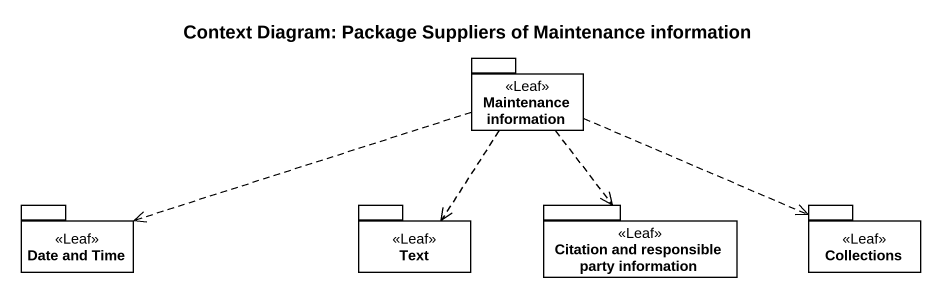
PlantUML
@startuml
title Context Diagram: Package Suppliers of Maintenance information
package "Maintenance information" as Maintenance_information <<Leaf>> {
}
package "Date and Time" as Date_and_Time <<Leaf>> {
}
package Text <<Leaf>> {
}
package "Citation and responsible party information" as Citation_and_responsible <<Leaf>> {
}
package "Collections" as Collections_ <<Leaf>> {
}
Maintenance_information .left.> Date_and_Time
Maintenance_information ..> Text
Maintenance_information ..> Citation_and_responsible
Maintenance_information .right.> Collections_
@enduml
